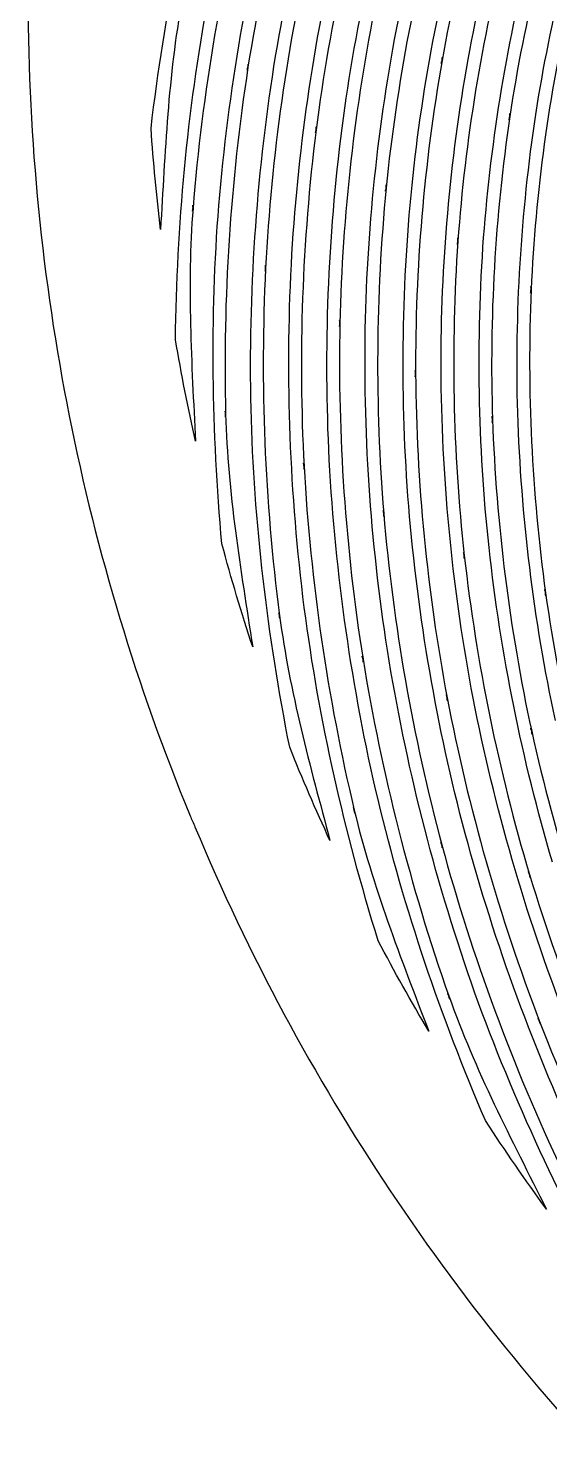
# Model space of a CAD drawing. Extents: x 1 to 151, y 102 to 252.
# Drawn here: x 1.26 to 19.51, y 127.27 to 176.26 of the extents above; entities that cross this region are included whole.
import ezdxf

# ---------------------------------------------------------------- set-up
doc = ezdxf.new("R2010")
doc.units = 0
doc.layers.add('Ebene_1', color=7, linetype='CONTINUOUS')

msp = doc.modelspace()

# ---------------------------------------------------------------- linework, layer by layer
at = {"layer": 'Ebene_1', "color": 7}
for p, q in [((8.955201, 174.992184), (8.923404, 174.787446)), ((8.948609, 174.88749), (8.948609, 174.88749)), ((15.744576, 175.23764), (15.705024, 175.014289)), ((15.734882, 175.124026), (15.734882, 175.124026)), ((18.110718, 173.28796), (18.076206, 173.056464)), ((18.104125, 173.170077), (18.104125, 173.170077)), ((11.333751, 172.805192), (11.306607, 172.593472)), ((11.329873, 172.699332), (11.329873, 172.699332)), ((13.78016, 170.781834), (13.758445, 170.562748)), ((13.779385, 170.671708), (13.779384, 170.671708)), ((7.024907, 170.064468), (7.009009, 169.86322)), ((7.026071, 169.962874), (7.026071, 169.962874)), ((16.285896, 168.923666), (16.269998, 168.696823)), ((16.288223, 168.8085), (16.288223, 168.8085)), ((9.559339, 167.970151), (9.549257, 167.762697)), ((9.563604, 167.864291), (9.563604, 167.864291)), ((18.843206, 167.232235), (18.832736, 166.998026)), ((18.848634, 167.115905), (18.848634, 167.115905)), ((12.153486, 166.043736), (12.148832, 165.830463)), ((12.160853, 165.9371), (12.160853, 165.9371)), ((14.798042, 164.28716), (14.799205, 164.066909)), ((14.808511, 164.178586), (14.808512, 164.178586)), ((8.154466, 162.866778), (8.159895, 162.665917)), ((8.166487, 162.765184), (8.166487, 162.765184)), ((17.484477, 162.701202), (17.492233, 162.473972)), ((17.498825, 162.587588), (17.498825, 162.587588)), ((10.894413, 161.049324), (10.905658, 160.842644)), ((10.909536, 160.946954), (10.909536, 160.946954)), ((13.675463, 159.404813), (13.6933, 159.19193)), ((13.694076, 159.298566), (13.694076, 159.298566)), ((16.489085, 157.934409), (16.513514, 157.715709)), ((16.511187, 157.825835), (16.511187, 157.825835)), ((19.326748, 156.636947), (19.358157, 156.412431)), ((19.352728, 156.525657), (19.352728, 156.525657)), ((10.030861, 155.827682), (10.056841, 155.627208)), ((10.052576, 155.730352), (10.052576, 155.730352)), ((12.945302, 154.306091), (12.978262, 154.101353)), ((12.971282, 154.204887), (12.971282, 154.204887)), ((15.883008, 152.961325), (15.922948, 152.751931)), ((15.912478, 152.857791), (15.912478, 152.857791)), ((18.835062, 151.792599), (18.88237, 151.577392)), ((18.868798, 151.686352), (18.868798, 151.686352)), ((12.632375, 149.022409), (12.679295, 148.826974)), ((12.664948, 148.926242), (12.664948, 148.926242)), ((15.689901, 147.814132), (15.744188, 147.614434)), ((15.726351, 147.715252), (15.726351, 147.715252)), ((18.752468, 146.783841), (18.813735, 146.5791)), ((18.791633, 146.686124), (18.791633, 146.686124)), ((15.931091, 142.526571), (15.997787, 142.336953)), ((15.972194, 142.436609), (15.972194, 142.436609)), ((19.098355, 141.644404), (19.173193, 141.451299)), ((19.144886, 141.550179), (19.144886, 141.550179))]:
    msp.add_line(p, q, dxfattribs=at)
for points in [[(11.803722, 186.297083), (10.515686, 182.586038), (9.559967, 178.768059), (8.948609, 174.88749)], [(9.857917, 174.918898), (10.471076, 178.746453), (11.423888, 182.511467), (12.7045, 186.169897)], [(18.527565, 185.35016), (17.294084, 182.031313), (16.359286, 178.609142), (15.734882, 175.124026)], [(16.644578, 175.156984), (17.270709, 178.588246), (18.202555, 181.956263), (19.428343, 185.221811)], [(5.557993, 172.752456), (6.027931, 176.700283), (6.795177, 180.607982), (7.929175, 184.419136)], [(13.777833, 183.804917), (12.633956, 180.182843), (11.81438, 176.466456), (11.329873, 172.699332)], [(12.237631, 172.762925), (12.72569, 176.477307), (13.544506, 180.140077), (14.682876, 183.709528)], [(20.530758, 183.092593), (19.427443, 179.863865), (18.61537, 176.543407), (18.104125, 173.170077)], [(19.012271, 173.234047), (19.52717, 176.554938), (20.338524, 179.822759), (21.436577, 182.998742)], [(9.071143, 181.937442), (8.036195, 178.014351), (7.351704, 174.007329), (7.026071, 169.962874)], [(7.930726, 170.059041), (8.261734, 174.049334), (8.947255, 178.002421), (9.978125, 181.871523)], [(15.845007, 181.461654), (14.83718, 177.933661), (14.145585, 174.322644), (13.779384, 170.671708)], [(14.684039, 170.763996), (15.055559, 174.362962), (15.748077, 177.921007), (16.752377, 181.396898)], [(11.210054, 179.509259), (10.317182, 175.683946), (9.765937, 171.787109), (9.563604, 167.864291)], [(10.46477, 167.993416), (10.674577, 171.863982), (11.228846, 175.707654), (12.120138, 179.479787)], [(17.996327, 179.269233), (17.116851, 175.839916), (16.544791, 172.339411), (16.288223, 168.8085)], [(17.189388, 168.936462), (17.453317, 172.415234), (18.028035, 175.862838), (18.906023, 179.239375)], [(1.256905, 177.231139), (1.270865, 167.454321), (3.196305, 157.774559), (6.924864, 148.736626)], [(6.644122, 177.240059), (6.156645, 174.593939), (6.049393, 171.903395), (5.891858, 169.219142)], [(6.412239, 165.362431), (6.465958, 169.346552), (6.822737, 173.321626), (7.553819, 177.238895)], [(13.434273, 177.236569), (12.675434, 173.515177), (12.248895, 169.733934), (12.160853, 165.9371)], [(13.056978, 166.095697), (13.15419, 169.840802), (13.585212, 173.569769), (14.344357, 177.238508)], [(20.224812, 177.234616), (19.46535, 173.909353), (19.004553, 170.523247), (18.848634, 167.115893)], [(8.948609, 174.88749), (8.329553, 170.877844), (8.067677, 166.821331), (8.166487, 162.765184)], [(8.923404, 174.787446), (8.928714, 174.821494), (8.943246, 174.85345), (8.948609, 174.88749)], [(8.948609, 174.88749), (8.953955, 174.922116), (8.949803, 174.957566), (8.955201, 174.992184)], [(9.056408, 162.956352), (8.968604, 166.959882), (9.23711, 170.962808), (9.857917, 174.918898)], [(15.734882, 175.124026), (15.101509, 171.510274), (14.791318, 167.847559), (14.808512, 164.178586)], [(15.69882, 164.366264), (15.692342, 167.984288), (16.008984, 171.595141), (16.644578, 175.156984)], [(15.705024, 175.014289), (15.711652, 175.051692), (15.728183, 175.086636), (15.734882, 175.124026)], [(15.734882, 175.124026), (15.741457, 175.161538), (15.737932, 175.200137), (15.744576, 175.23764)], [(18.104125, 173.170077), (17.587816, 169.667663), (17.385055, 166.126306), (17.498825, 162.587588)], [(18.076206, 173.056464), (18.081983, 173.095111), (18.09827, 173.131443), (18.104125, 173.170077)], [(18.104125, 173.170077), (18.109876, 173.209089), (18.104889, 173.248958), (18.110718, 173.28796)], [(18.381765, 162.808212), (18.280735, 166.295583), (18.492128, 169.784405), (19.012271, 173.234047)], [(5.891858, 169.219142), (5.751093, 170.393942), (5.63977, 171.572082), (5.557993, 172.752456)], [(11.329873, 172.699332), (10.841642, 168.80181), (10.700949, 164.869278), (10.909536, 160.946954)], [(11.306607, 172.593472), (11.311164, 172.629386), (11.325255, 172.663429), (11.329873, 172.699332)], [(11.329873, 172.699332), (11.334271, 172.734439), (11.329298, 172.770088), (11.333751, 172.805192)], [(11.792089, 161.166428), (11.596149, 165.037675), (11.745623, 168.918181), (12.237631, 172.762925)], [(13.779384, 170.671708), (13.413493, 166.890498), (13.384757, 163.084666), (13.694076, 159.298566)], [(13.758445, 170.562748), (13.762077, 170.599629), (13.775686, 170.634835), (13.779385, 170.671708)], [(13.779384, 170.671708), (13.782927, 170.708322), (13.776552, 170.745226), (13.78016, 170.781834)], [(14.568873, 159.549448), (14.27412, 163.2837), (14.312824, 167.036579), (14.684039, 170.763996)], [(7.026071, 169.962874), (7.028696, 169.996708), (7.022233, 170.030639), (7.024907, 170.064468)], [(8.036586, 158.230661), (7.682489, 162.165036), (7.615796, 166.120986), (7.930726, 170.059041)], [(7.026071, 169.962874), (6.815612, 167.250659), (6.973458, 164.533623), (7.117195, 161.818648)], [(7.009009, 169.86322), (7.011669, 169.896886), (7.02336, 169.929213), (7.026071, 169.962874)], [(16.288223, 168.8085), (16.036122, 165.148074), (16.110459, 161.472793), (16.511187, 157.825835)], [(16.269998, 168.696823), (16.272665, 168.734524), (16.285484, 168.770804), (16.288223, 168.8085)], [(16.288223, 168.8085), (16.290866, 168.846883), (16.283181, 168.885283), (16.285896, 168.923666)], [(17.376679, 158.107352), (16.992275, 161.704383), (16.929716, 165.328427), (17.189388, 168.936462)], [(9.563604, 167.864291), (9.367247, 163.81309), (9.530623, 159.752769), (10.052576, 155.730352)], [(9.549257, 167.762697), (9.55097, 167.796925), (9.561839, 167.830067), (9.563604, 167.864291)], [(9.563604, 167.864291), (9.565317, 167.899634), (9.557571, 167.93481), (9.559339, 167.970151)], [(10.918067, 156.009544), (10.412237, 159.982931), (10.260728, 163.993208), (10.46477, 167.993416)], [(18.848634, 167.115893), (18.701019, 163.577659), (18.869532, 160.03387), (19.352728, 156.525645)], [(18.832736, 166.998026), (18.834469, 167.037719), (18.846818, 167.076217), (18.848634, 167.115905)], [(18.848634, 167.115905), (18.850256, 167.154769), (18.841508, 167.193371), (18.843206, 167.232235)], [(13.826303, 154.515098), (13.226732, 158.344906), (12.969438, 162.220206), (13.056978, 166.095697)], [(12.160853, 165.9371), (12.082807, 162.010086), (12.353804, 158.083982), (12.971282, 154.204887)], [(12.148832, 165.830463), (12.149604, 165.866298), (12.160022, 165.901268), (12.160853, 165.9371)], [(12.160853, 165.9371), (12.161563, 165.972792), (12.152719, 166.008042), (12.153486, 166.043736)], [(7.117195, 161.818648), (6.852132, 162.993726), (6.61707, 164.175371), (6.412239, 165.362431)], [(14.808512, 164.178586), (14.808211, 164.215016), (14.79828, 164.250726), (14.798042, 164.28716)], [(14.799205, 164.066909), (14.798951, 164.10434), (14.808687, 164.141155), (14.808511, 164.178586)], [(14.808512, 164.178586), (14.839784, 160.379632), (15.209103, 156.59103), (15.912478, 152.857791)], [(16.756643, 153.197471), (16.072796, 156.881555), (15.719033, 160.61922), (15.69882, 164.366264)], [(8.166487, 162.765184), (8.165555, 162.799339), (8.155349, 162.832618), (8.154466, 162.866778)], [(8.159895, 162.665917), (8.159037, 162.69913), (8.167296, 162.731963), (8.166487, 162.765184)], [(8.166487, 162.765184), (8.24111, 160.031142), (8.695398, 157.332453), (9.113797, 154.631428)], [(10.406217, 151.127583), (9.633664, 155.027698), (9.155438, 158.981093), (9.056408, 162.956352)], [(17.498825, 162.587588), (17.49745, 162.62581), (17.48578, 162.662974), (17.484477, 162.701202)], [(19.699778, 152.058207), (18.941476, 155.595196), (18.500499, 159.192823), (18.381765, 162.808212)], [(17.492233, 162.473972), (17.490937, 162.511965), (17.500046, 162.549592), (17.498825, 162.587588)], [(17.498825, 162.587588), (17.63064, 158.920295), (18.088872, 155.272219), (18.868798, 151.686352)], [(13.495928, 149.296559), (12.577443, 153.194885), (12.0072, 157.166989), (11.792089, 161.166428)], [(10.909536, 160.946954), (10.907594, 160.981462), (10.896304, 161.01481), (10.894413, 161.049324)], [(10.905658, 160.842644), (10.903752, 160.877458), (10.911387, 160.91214), (10.909536, 160.946954)], [(10.909536, 160.946954), (11.137641, 156.895847), (11.724939, 152.873186), (12.664948, 148.926242)], [(13.694076, 159.298566), (13.691024, 159.334465), (13.678456, 159.368907), (13.675463, 159.404813)], [(13.6933, 159.19193), (13.69034, 159.227426), (13.696975, 159.263067), (13.694076, 159.298566)], [(13.694076, 159.298566), (14.026826, 155.384598), (14.706681, 151.50857), (15.726351, 147.715252)], [(16.544147, 148.115427), (15.547812, 151.860537), (14.886954, 155.687026), (14.568873, 159.549448)], [(9.113797, 154.631428), (8.722985, 155.821442), (8.363788, 157.021608), (8.036586, 158.230661)], [(16.511187, 157.825835), (16.507016, 157.862604), (16.493193, 157.897629), (16.489085, 157.934409)], [(16.513514, 157.715709), (16.50943, 157.752272), (16.515207, 157.789265), (16.511187, 157.825835)], [(16.511187, 157.825835), (16.93931, 154.052333), (17.702289, 150.324396), (18.791633, 146.686124)], [(19.596245, 147.109951), (18.531046, 150.702714), (17.788415, 154.382816), (17.376679, 158.107352)], [(19.352728, 156.525657), (19.347378, 156.56345), (19.332028, 156.599145), (19.326748, 156.636947)], [(19.358157, 156.412431), (19.352919, 156.449933), (19.357895, 156.48815), (19.352728, 156.525657)], [(19.352728, 156.525645), (19.866996, 152.892839), (20.703862, 149.313181), (21.8542, 145.828763)], [(10.052576, 155.730352), (10.048194, 155.763369), (10.035196, 155.794658), (10.030861, 155.827682)], [(13.50252, 144.36225), (12.322444, 148.167733), (11.433248, 152.058395), (10.918067, 156.009544)], [(10.056841, 155.627208), (10.052352, 155.661396), (10.057019, 155.696159), (10.052576, 155.730352)], [(10.052576, 155.730352), (10.406575, 153.062975), (11.121296, 150.467298), (11.815742, 147.869195)], [(12.971282, 154.204887), (12.965689, 154.239334), (12.950842, 154.271633), (12.945302, 154.306091)], [(16.760908, 142.889906), (15.440194, 146.670617), (14.458387, 150.560517), (13.826303, 154.515098)], [(12.971282, 154.204887), (13.621354, 150.200924), (14.625256, 146.26265), (15.972194, 142.436609)], [(12.978262, 154.101353), (12.972759, 154.135574), (12.976729, 154.170658), (12.971282, 154.204887)], [(15.912478, 152.857791), (15.905704, 152.893102), (15.889726, 152.926002), (15.883008, 152.961325)], [(15.912478, 152.857791), (16.652637, 149.000073), (17.734247, 145.216248), (19.144886, 141.550179)], [(15.922948, 152.751931), (15.916312, 152.786834), (15.919056, 152.822875), (15.912478, 152.857791)], [(19.916151, 142.032947), (18.533758, 145.65346), (17.476683, 149.389707), (16.756643, 153.197471)], [(18.868798, 151.686352), (18.860757, 151.722706), (18.84304, 151.756232), (18.835062, 151.792599)], [(18.868798, 151.686352), (19.689038, 147.978082), (20.837415, 144.350011), (22.301292, 140.845609)], [(18.88237, 151.577392), (18.874511, 151.613216), (18.876592, 151.650515), (18.868798, 151.686352)], [(11.815742, 147.869195), (11.318767, 148.943384), (10.848777, 150.029854), (10.406217, 151.127583)], [(12.664948, 148.926242), (12.656995, 148.959208), (12.640281, 148.98943), (12.632375, 149.022409)], [(12.664948, 148.926242), (13.302893, 146.281868), (14.296578, 143.748028), (15.268401, 141.208947)], [(12.679295, 148.826974), (12.671486, 148.859551), (12.672709, 148.893655), (12.664948, 148.926242)], [(17.25143, 138.080072), (15.699055, 141.71234), (14.413401, 145.453932), (13.495928, 149.296559)], [(6.924864, 148.736626), (6.981111, 148.606823), (7.037725, 148.477179), (7.094705, 148.347697)], [(7.094705, 148.347697), (10.827026, 139.425817), (16.249714, 131.310022), (23.064026, 124.447421)], [(20.678109, 136.858999), (18.969167, 140.481093), (17.586123, 144.248341), (16.544147, 148.115427)], [(15.726351, 147.715252), (15.717109, 147.749216), (15.699091, 147.780156), (15.689901, 147.814132)], [(15.726351, 147.715252), (16.791524, 143.80092), (18.202386, 139.989032), (19.942131, 136.324271)], [(15.744188, 147.614434), (15.73526, 147.647446), (15.735229, 147.682227), (15.726351, 147.715252)], [(18.791633, 146.686124), (18.781436, 146.719777), (18.762612, 146.750172), (18.752468, 146.783841)], [(18.791633, 146.686124), (19.930898, 142.926441), (21.401839, 139.27583), (23.188111, 135.777134)], [(18.813735, 146.5791), (18.803206, 146.614052), (18.802102, 146.651157), (18.791633, 146.686124)], [(15.268401, 141.208947), (14.653065, 142.244866), (14.064247, 143.296309), (13.50252, 144.36225)], [(21.700645, 132.056532), (19.760277, 135.527021), (18.083595, 139.139745), (16.760908, 142.889906)], [(15.972194, 142.436609), (15.961135, 142.467738), (15.942108, 142.495425), (15.931091, 142.526571)], [(15.972194, 142.436609), (16.888449, 139.857651), (18.152463, 137.428566), (19.388791, 134.988809)], [(15.997787, 142.336953), (15.986327, 142.369351), (15.983605, 142.404196), (15.972194, 142.436609)], [(19.144886, 141.550179), (19.132181, 141.582899), (19.111011, 141.611672), (19.098355, 141.644404)], [(19.144886, 141.550179), (20.613199, 137.769117), (22.414435, 134.126275), (24.527451, 130.66368)], [(19.173193, 141.451299), (19.160806, 141.483343), (19.157223, 141.518117), (19.144886, 141.550179)], [(19.388791, 134.988809), (18.649137, 136.000155), (17.936433, 137.030939), (17.25143, 138.080072)]]:
    msp.add_open_spline(points, degree=3, dxfattribs=at)

doc.saveas('drawing.dxf')
